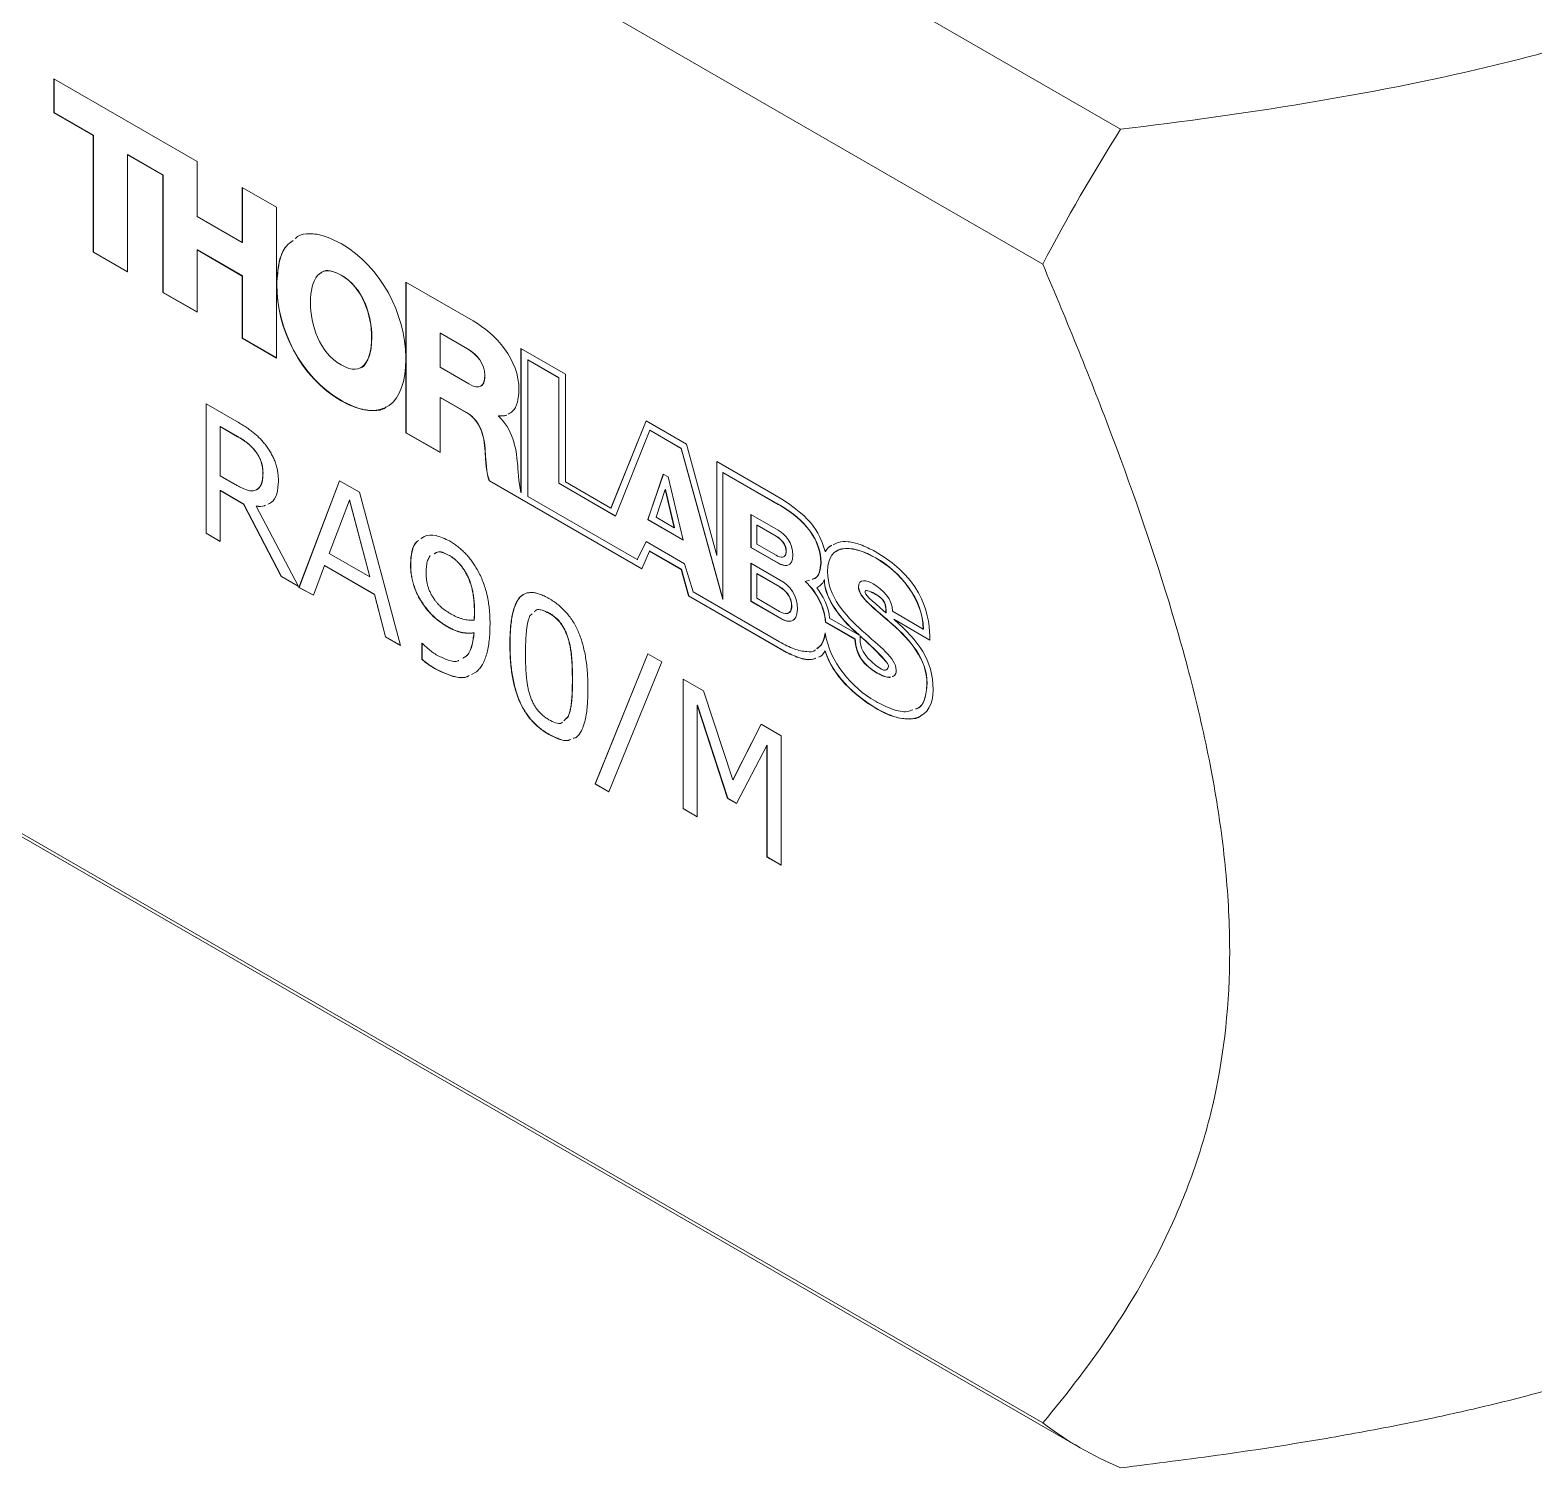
# Model space of a CAD drawing. Header units: millimetres. Extents: x 2 to 278, y 1 to 215.
# Drawn here: x 216.3 to 245.2, y 145.44 to 173.07 of the extents above; entities that cross this region are included whole.
import ezdxf

# ---------------------------------------------------------------- set-up
doc = ezdxf.new("R2010")
doc.units = ezdxf.units.MM

msp = doc.modelspace()

# ---------------------------------------------------------------- linework, layer by layer
at = {"color": 7, "linetype": 'Continuous', "lineweight": 0}
for p, q in [((237.258, 171.161), (197.026, 194.386)), ((235.761, 168.568), (195.529, 191.793)), ((216.763, 172.13), (219.514, 170.542)), ((216.763, 171.479), (216.763, 172.13)), ((216.767, 171.481), (216.767, 172.127)), ((216.767, 171.481), (216.763, 171.479)), ((217.516, 171.044), (216.763, 171.479)), ((217.52, 171.046), (216.767, 171.481)), ((217.52, 171.046), (217.516, 171.044)), ((217.516, 168.8), (217.516, 171.044)), ((217.52, 168.802), (217.52, 171.046)), ((218.178, 170.675), (218.174, 170.673)), ((218.174, 170.673), (218.174, 168.42)), ((218.856, 170.279), (218.174, 170.673)), ((218.86, 170.281), (218.178, 170.675)), ((219.514, 170.542), (219.514, 169.484)), ((218.86, 170.281), (218.856, 170.279)), ((218.856, 168.026), (218.856, 170.279)), ((218.86, 168.028), (218.86, 170.281)), ((220.38, 170.041), (221.038, 169.662)), ((220.38, 168.984), (220.38, 170.041)), ((220.384, 168.986), (220.384, 170.039)), ((221.038, 169.662), (221.038, 168.183)), ((195.529, 169.533), (235.761, 146.307)), ((219.514, 169.484), (220.38, 168.984)), ((196.252, 169.053), (236.483, 145.828)), ((221.402, 169.064), (221.427, 169.086)), ((217.52, 168.802), (217.516, 168.8)), ((218.174, 168.42), (217.516, 168.8)), ((218.174, 168.424), (217.52, 168.802)), ((219.518, 168.844), (219.514, 168.842)), ((219.514, 168.842), (219.514, 167.646)), ((220.38, 168.342), (219.514, 168.842)), ((220.384, 168.344), (219.518, 168.844)), ((220.384, 168.986), (220.38, 168.984)), ((220.384, 168.344), (220.38, 168.342)), ((220.38, 167.146), (220.38, 168.342)), ((220.384, 167.148), (220.384, 168.344)), ((221.041, 168.182), (221.038, 168.183)), ((221.042, 168.18), (221.038, 168.178)), ((221.038, 168.178), (221.038, 166.767)), ((221.041, 168.176), (221.038, 168.178)), ((221.044, 168.184), (221.041, 168.182)), ((221.044, 168.178), (221.041, 168.176)), ((221.044, 168.178), (221.042, 168.18)), ((222.282, 168.361), (222.279, 168.359)), ((223.526, 168.225), (224.814, 167.482)), ((223.526, 166.78), (223.526, 168.225)), ((223.53, 166.783), (223.53, 168.223)), ((218.86, 168.028), (218.856, 168.026)), ((219.514, 167.646), (218.856, 168.026)), ((219.514, 167.651), (218.86, 168.028)), ((220.384, 167.148), (220.38, 167.146)), ((221.038, 166.767), (220.38, 167.146)), ((221.038, 166.771), (220.384, 167.148)), ((222.869, 167.16), (222.866, 167.158)), ((224.188, 167.245), (224.184, 167.243)), ((224.184, 167.243), (224.184, 166.588)), ((224.707, 166.94), (224.184, 167.243)), ((224.711, 166.943), (224.188, 167.245)), ((223.526, 166.78), (223.525, 166.782)), ((223.528, 166.778), (223.525, 166.776)), ((223.526, 166.775), (223.525, 166.776)), ((223.53, 166.783), (223.526, 166.78)), ((223.53, 166.777), (223.526, 166.775)), ((223.526, 165.33), (223.526, 166.775)), ((223.53, 166.777), (223.528, 166.778)), ((223.53, 165.332), (223.53, 166.777)), ((224.711, 166.943), (224.707, 166.94)), ((225.736, 166.95), (225.735, 164.183)), ((226.59, 166.456), (225.736, 166.95)), ((225.74, 166.948), (225.738, 164.185)), ((225.872, 166.731), (225.868, 166.729)), ((225.868, 164.109), (225.868, 166.729)), ((225.868, 166.729), (226.46, 166.388)), ((225.872, 166.731), (226.464, 166.39)), ((224.184, 166.588), (224.736, 166.269)), ((226.59, 164.388), (226.59, 166.456)), ((225.043, 166.438), (225.04, 166.435)), ((226.464, 166.39), (226.46, 166.388)), ((226.46, 166.388), (226.46, 164.36)), ((226.464, 166.39), (226.464, 164.362)), ((219.684, 165.889), (220.279, 165.546)), ((219.684, 163.4), (219.684, 165.889)), ((219.688, 163.402), (219.688, 165.887)), ((222.287, 165.948), (222.283, 165.945)), ((224.188, 166.01), (224.184, 166.008)), ((224.184, 166.008), (224.184, 164.95)), ((224.683, 165.72), (224.184, 166.008)), ((224.686, 165.722), (224.188, 166.01)), ((224.686, 165.722), (224.683, 165.72)), ((225.305, 165.657), (225.301, 165.655)), ((225.301, 165.655), (225.301, 165.647)), ((219.961, 165.45), (219.957, 165.448)), ((219.957, 165.448), (219.957, 164.503)), ((220.291, 165.255), (219.957, 165.448)), ((220.295, 165.257), (219.961, 165.45)), ((223.53, 165.332), (223.526, 165.33)), ((224.184, 164.95), (223.526, 165.33)), ((224.184, 164.955), (223.53, 165.332)), ((228.139, 165.563), (227.462, 163.884)), ((228.141, 165.561), (227.466, 163.886)), ((227.549, 163.731), (228.21, 165.378)), ((228.915, 165.114), (228.139, 165.563)), ((228.214, 165.38), (228.21, 165.378)), ((228.21, 165.378), (228.812, 165.03)), ((228.214, 165.38), (228.815, 165.032)), ((220.295, 165.257), (220.291, 165.255)), ((228.815, 165.032), (228.812, 165.03)), ((228.812, 165.03), (229.613, 162.125)), ((228.815, 165.032), (229.613, 162.14)), ((229.496, 162.971), (228.915, 165.114)), ((220.64, 164.97), (220.637, 164.968)), ((225.054, 164.916), (225.05, 164.914)), ((230.605, 164.139), (229.496, 164.779)), ((229.496, 164.779), (229.496, 162.971)), ((229.499, 164.777), (229.499, 162.973)), ((219.957, 164.503), (220.244, 164.337)), ((220.779, 164.558), (220.776, 164.556)), ((228.469, 164.538), (228.172, 163.66)), ((228.472, 164.536), (228.176, 163.662)), ((228.469, 164.538), (228.562, 164.484)), ((228.562, 164.484), (228.849, 163.27)), ((229.617, 164.57), (229.613, 164.568)), ((229.613, 162.125), (229.613, 164.568)), ((229.613, 164.568), (230.676, 163.954)), ((229.617, 164.57), (230.68, 163.956)), ((219.961, 164.221), (219.957, 164.219)), ((219.957, 164.219), (219.957, 163.242)), ((220.407, 163.959), (219.957, 164.219)), ((220.411, 163.961), (219.961, 164.221)), ((220.653, 164.236), (220.65, 164.234)), ((221.467, 162.359), (222.248, 164.409)), ((221.471, 162.361), (222.25, 164.408)), ((222.248, 164.409), (222.632, 164.187)), ((222.632, 164.187), (223.422, 161.242)), ((225.128, 164.41), (225.125, 164.407)), ((228.055, 162.716), (225.125, 164.407)), ((228.056, 162.719), (225.128, 164.41)), ((225.738, 164.185), (225.735, 164.183)), ((226.464, 164.362), (226.46, 164.36)), ((226.46, 164.36), (227.549, 163.731)), ((226.464, 164.362), (227.551, 163.735)), ((227.462, 163.884), (226.59, 164.388)), ((228.509, 164.238), (228.332, 163.708)), ((228.513, 164.24), (228.509, 164.238)), ((228.681, 163.506), (228.509, 164.238)), ((228.684, 163.509), (228.513, 164.24)), ((220.411, 163.961), (220.407, 163.959)), ((221.13, 162.566), (220.407, 163.959)), ((221.133, 162.568), (220.411, 163.961)), ((220.649, 163.923), (220.645, 163.921)), ((220.645, 163.921), (221.458, 162.376)), ((222.44, 164.037), (222.049, 163.011)), ((222.443, 164.039), (222.44, 164.037)), ((222.829, 162.561), (222.44, 164.037)), ((222.833, 162.563), (222.443, 164.039)), ((227.968, 162.897), (225.868, 164.109)), ((227.466, 163.886), (227.462, 163.884)), ((230.68, 163.956), (230.676, 163.954)), ((228.176, 163.662), (228.172, 163.66)), ((228.849, 163.27), (228.172, 163.66)), ((228.847, 163.275), (228.176, 163.662)), ((228.332, 163.708), (228.681, 163.506)), ((230.153, 163.762), (230.679, 163.458)), ((230.153, 163.127), (230.153, 163.762)), ((230.156, 163.129), (230.156, 163.76)), ((230.271, 163.558), (230.268, 163.556)), ((230.268, 163.556), (230.268, 163.19)), ((230.636, 163.344), (230.268, 163.556)), ((230.639, 163.346), (230.271, 163.558)), ((219.688, 163.402), (219.684, 163.4)), ((219.957, 163.242), (219.684, 163.4)), ((219.957, 163.247), (219.688, 163.402)), ((228.684, 163.509), (228.681, 163.506)), ((230.639, 163.346), (230.636, 163.344)), ((222.049, 163.011), (222.829, 162.561)), ((224.361, 162.973), (224.358, 162.97)), ((228.141, 163.239), (227.968, 162.897)), ((228.143, 163.238), (227.972, 162.899)), ((228.055, 162.716), (228.204, 163.058)), ((228.875, 162.815), (228.141, 163.239)), ((228.208, 163.06), (228.204, 163.058)), ((228.204, 163.058), (228.814, 162.706)), ((228.208, 163.06), (228.817, 162.708)), ((229.499, 162.973), (229.496, 162.971)), ((230.156, 163.129), (230.153, 163.127)), ((230.679, 162.823), (230.153, 163.127)), ((230.683, 162.825), (230.156, 163.129)), ((230.268, 163.19), (230.636, 162.978)), ((230.833, 163.049), (230.83, 163.047)), ((231.585, 163.052), (231.582, 163.05)), ((221.961, 162.779), (221.748, 162.208)), ((221.965, 162.781), (221.961, 162.779)), ((222.919, 162.226), (221.961, 162.779)), ((222.922, 162.228), (221.965, 162.781)), ((223.617, 162.812), (223.613, 162.81)), ((227.972, 162.899), (227.968, 162.897)), ((228.817, 162.708), (228.814, 162.706)), ((228.814, 162.706), (228.957, 162.195)), ((228.817, 162.708), (228.961, 162.197)), ((229.044, 162.272), (228.875, 162.815)), ((230.153, 162.824), (230.738, 162.486)), ((230.153, 162.824), (230.153, 162.092)), ((230.156, 162.822), (230.156, 162.094)), ((230.683, 162.825), (230.679, 162.823)), ((231.501, 162.827), (231.497, 162.825)), ((232.557, 162.927), (232.553, 162.925)), ((221.133, 162.568), (221.13, 162.566)), ((221.458, 162.376), (221.13, 162.566)), ((221.455, 162.382), (221.133, 162.568)), ((222.833, 162.563), (222.829, 162.561)), ((224.673, 162.651), (224.669, 162.649)), ((230.268, 162.625), (230.265, 162.623)), ((230.265, 162.623), (230.265, 162.152)), ((230.704, 162.369), (230.265, 162.623)), ((230.708, 162.371), (230.268, 162.625)), ((231.279, 162.499), (231.198, 162.471)), ((231.566, 162.508), (231.562, 162.506)), ((221.471, 162.361), (221.467, 162.359)), ((221.748, 162.208), (221.467, 162.359)), ((221.75, 162.212), (221.471, 162.361)), ((222.922, 162.228), (222.919, 162.226)), ((223.131, 161.41), (222.919, 162.226)), ((223.135, 161.412), (222.922, 162.228)), ((228.961, 162.197), (228.957, 162.195)), ((228.957, 162.195), (230.835, 161.111)), ((228.961, 162.197), (230.839, 161.113)), ((230.705, 161.313), (229.044, 162.272)), ((230.265, 162.152), (230.704, 161.898)), ((230.708, 162.371), (230.704, 162.369)), ((232.223, 162.37), (232.219, 162.368)), ((232.554, 162.228), (232.55, 162.226)), ((223.872, 162.019), (223.868, 162.017)), ((224.844, 161.887), (224.841, 161.885)), ((225.951, 161.852), (225.908, 161.812)), ((226.277, 161.867), (226.273, 161.865)), ((230.156, 162.094), (230.153, 162.092)), ((230.738, 161.755), (230.153, 162.092)), ((230.741, 161.757), (230.156, 162.094)), ((230.94, 162), (230.936, 161.998)), ((232.745, 161.987), (232.742, 161.985)), ((232.751, 161.874), (232.748, 161.872)), ((233.463, 161.558), (232.872, 161.9)), ((224.327, 161.606), (224.323, 161.604)), ((224.839, 161.732), (224.835, 161.73)), ((230.741, 161.757), (230.738, 161.755)), ((231.59, 161.696), (231.586, 161.693)), ((231.586, 161.693), (232.152, 161.367)), ((231.59, 161.696), (232.156, 161.369)), ((232.236, 161.44), (231.664, 161.771)), ((232.128, 161.543), (232.125, 161.54)), ((232.881, 161.645), (232.878, 161.643)), ((232.901, 161.751), (232.898, 161.749)), ((232.898, 161.749), (233.59, 161.344)), ((232.901, 161.751), (233.594, 161.346)), ((233.467, 161.56), (233.463, 161.558)), ((223.135, 161.412), (223.131, 161.41)), ((223.422, 161.242), (223.131, 161.41)), ((223.421, 161.247), (223.135, 161.412)), ((223.831, 161.29), (223.845, 161.281)), ((223.831, 160.98), (223.831, 161.29)), ((223.835, 160.983), (223.835, 161.288)), ((224.837, 161.488), (224.833, 161.486)), ((225.526, 161.275), (225.523, 161.273)), ((226.639, 161.397), (226.635, 161.395)), ((232.156, 161.369), (232.152, 161.367)), ((232.24, 161.442), (232.236, 161.44)), ((232.255, 161.428), (232.252, 161.426)), ((223.835, 160.983), (223.831, 160.98)), ((227.16, 158.581), (228.174, 161.082)), ((227.163, 158.583), (228.176, 161.081)), ((228.174, 161.082), (228.442, 160.928)), ((230.839, 161.113), (230.835, 161.111)), ((231.455, 161.021), (231.486, 161.032)), ((231.581, 161.144), (231.578, 161.142)), ((224.094, 160.796), (224.09, 160.793)), ((224.883, 160.738), (224.788, 160.689)), ((228.442, 160.928), (227.423, 158.429)), ((232.585, 160.715), (232.582, 160.713)), ((232.8, 160.843), (232.796, 160.841)), ((232.874, 160.649), (232.904, 160.662)), ((226.727, 160.585), (226.723, 160.583)), ((228.851, 160.597), (229.245, 160.37)), ((228.851, 158.108), (228.851, 160.597)), ((228.855, 158.11), (228.855, 160.595)), ((233.54, 160.511), (233.537, 160.509)), ((229.128, 160.099), (229.124, 160.097)), ((229.124, 160.097), (229.124, 157.951)), ((229.707, 158.307), (229.124, 160.097)), ((229.71, 158.309), (229.128, 160.099)), ((229.245, 160.37), (229.807, 158.665)), ((226.557, 159.795), (226.637, 159.87)), ((226.56, 159.797), (226.64, 159.873)), ((226.64, 159.873), (226.637, 159.87)), ((232.596, 160.017), (232.592, 160.015)), ((226.277, 159.536), (226.273, 159.533)), ((229.807, 158.665), (230.352, 159.731)), ((229.811, 158.667), (230.354, 159.73)), ((230.352, 159.731), (230.734, 159.51)), ((230.734, 159.51), (230.734, 157.021)), ((226.776, 159.472), (226.745, 159.46)), ((230.461, 159.325), (229.874, 158.211)), ((230.464, 159.327), (230.461, 159.325)), ((230.461, 157.179), (230.461, 159.325)), ((230.464, 157.181), (230.464, 159.327)), ((229.811, 158.667), (229.807, 158.665)), ((227.163, 158.583), (227.16, 158.581)), ((227.423, 158.429), (227.16, 158.581)), ((227.424, 158.432), (227.163, 158.583)), ((228.855, 158.11), (228.851, 158.108)), ((229.124, 157.951), (228.851, 158.108)), ((229.124, 157.955), (228.855, 158.11)), ((229.71, 158.309), (229.707, 158.307)), ((229.874, 158.211), (229.707, 158.307)), ((229.875, 158.214), (229.71, 158.309)), ((230.464, 157.181), (230.461, 157.179)), ((230.734, 157.021), (230.461, 157.179)), ((230.734, 157.026), (230.464, 157.181))]:
    msp.add_line(p, q, dxfattribs=at)
for centre, radius, start, end in [((267.691, 151.861), 36.037, 147.6194, 152.3806), ((239.965, 151.86), 6.964, 232.8658, 247.1235)]:
    msp.add_arc(centre, radius, start, end, dxfattribs=at)
for points, knots in [([(256.535, 182.289), (256.283, 181.593), (255.995, 180.9), (255.317, 179.537), (254.927, 178.866), (254.222, 177.884), (253.967, 177.56), (253.407, 176.923), (253.101, 176.61), (252.114, 175.708), (251.356, 175.152), (250.045, 174.395), (249.576, 174.156), (248.607, 173.714), (248.104, 173.51), (247.064, 173.133), (246.528, 172.959), (245.426, 172.637), (244.859, 172.488), (243.148, 172.081), (241.987, 171.857), (239.639, 171.469), (238.453, 171.305), (237.258, 171.161)], [0, 0, 0, 0, 0.125, 0.125, 0.25, 0.25, 0.3125, 0.3125, 0.375, 0.375, 0.5, 0.5, 0.5625, 0.5625, 0.625, 0.625, 0.6875, 0.6875, 0.75, 0.75, 0.875, 0.875, 1, 1, 1, 1]), ([(221.398, 169.062), (221.413, 169.076), (221.485, 169.144), (221.678, 169.164), (221.96, 169.128), (222.169, 169.021), (222.278, 168.965)], [0, 0, 0, 0, 0.076078, 0.362827, 0.666057, 1, 1, 1, 1]), ([(221.041, 168.182), (221.05, 168.326), (221.069, 168.604), (221.182, 168.899), (221.31, 168.993), (221.358, 169.027)], [0, 0, 0, 0, 0.402055, 0.779318, 1, 1, 1, 1]), ([(221.044, 168.184), (221.054, 168.328), (221.073, 168.606), (221.185, 168.9), (221.312, 168.993), (221.358, 169.027)], [0, 0, 0, 0, 0.4041203, 0.7833217, 1, 1, 1, 1]), ([(235.761, 146.307), (236.238, 146.874), (236.695, 147.47), (237.536, 148.738), (237.922, 149.412), (238.42, 150.514), (238.573, 150.897), (238.844, 151.7), (238.963, 152.122), (239.25, 153.428), (239.353, 154.362), (239.353, 155.876), (239.326, 156.402), (239.224, 157.462), (239.149, 158), (238.956, 159.089), (238.838, 159.641), (238.567, 160.756), (238.412, 161.321), (237.909, 163.007), (237.523, 164.124), (236.685, 166.352), (236.233, 167.461), (235.761, 168.568)], [0, 0, 0, 0, 0.125, 0.125, 0.25, 0.25, 0.3125, 0.3125, 0.375, 0.375, 0.5, 0.5, 0.5625, 0.5625, 0.625, 0.625, 0.6875, 0.6875, 0.75, 0.75, 0.875, 0.875, 1, 1, 1, 1]), ([(222.282, 168.361), (222.211, 168.394), (222.078, 168.456), (221.94, 168.449), (221.896, 168.403), (221.889, 168.396)], [0, 0, 0, 0, 0.486023, 0.914615, 1, 1, 1, 1]), ([(222.651, 166.58), (222.652, 166.58), (222.706, 166.587), (222.779, 166.696), (222.858, 166.887), (222.865, 167.068), (222.869, 167.16)], [0, 0, 0, 0, 0.0047612, 0.2856099, 0.6341638, 1, 1, 1, 1]), ([(223.525, 166.776), (223.525, 166.765), (223.525, 166.754), (223.525, 166.744), (223.526, 165.901), (223.079, 165.488), (222.283, 165.945)], [0.987373, 0.987373, 0.987373, 0.987373, 1, 1, 1, 2, 2, 2, 2]), ([(224.95, 166.228), (224.962, 166.231), (224.999, 166.243), (225.036, 166.317), (225.041, 166.395), (225.043, 166.438)], [0, 0, 0, 0, 0.170178, 0.553938, 1, 1, 1, 1]), ([(225.697, 166.155), (225.691, 166.072), (225.68, 165.909), (225.601, 165.749), (225.518, 165.704), (225.489, 165.688)], [0, 0, 0, 0, 0.395539, 0.779623, 1, 1, 1, 1]), ([(223.146, 165.826), (223.142, 165.823), (223.08, 165.765), (222.897, 165.75), (222.612, 165.781), (222.398, 165.89), (222.287, 165.948)], [0, 0, 0, 0, 0.0208585, 0.3247404, 0.6459172, 1, 1, 1, 1]), ([(220.279, 165.546), (220.31, 165.527), (220.369, 165.493), (220.453, 165.439), (220.529, 165.385), (220.598, 165.333), (220.662, 165.278), (220.722, 165.221), (220.778, 165.159), (220.813, 165.114), (220.831, 165.092)], [0, 0, 0, 0, 0.161052, 0.308885, 0.442335, 0.563177, 0.676001, 0.785387, 0.893479, 1, 1, 1, 1]), ([(220.637, 164.968), (220.626, 164.982), (220.605, 165.01), (220.569, 165.049), (220.531, 165.087), (220.489, 165.121), (220.445, 165.156), (220.397, 165.189), (220.345, 165.224), (220.31, 165.244), (220.291, 165.255)], [0, 0, 0, 0, 0.105432, 0.212693, 0.325664, 0.442822, 0.566916, 0.701779, 0.845697, 1, 1, 1, 1]), ([(220.64, 164.97), (220.63, 164.984), (220.608, 165.012), (220.573, 165.051), (220.534, 165.089), (220.493, 165.124), (220.449, 165.158), (220.401, 165.191), (220.349, 165.226), (220.313, 165.246), (220.295, 165.257)], [0, 0, 0, 0, 0.105432, 0.212693, 0.325664, 0.442822, 0.566916, 0.701779, 0.845697, 1, 1, 1, 1]), ([(220.831, 165.092), (220.849, 165.067), (220.886, 165.017), (220.934, 164.937), (220.977, 164.855), (221.013, 164.771), (221.042, 164.683), (221.061, 164.593), (221.074, 164.497), (221.075, 164.435), (221.076, 164.403)], [0, 0, 0, 0, 0.12046, 0.237385, 0.353493, 0.469003, 0.587858, 0.714821, 0.851378, 1, 1, 1, 1]), ([(220.776, 164.556), (220.775, 164.574), (220.774, 164.609), (220.769, 164.662), (220.758, 164.714), (220.744, 164.766), (220.725, 164.817), (220.701, 164.868), (220.671, 164.919), (220.648, 164.951), (220.637, 164.968)], [0, 0, 0, 0, 0.135671, 0.266034, 0.388829, 0.508987, 0.626837, 0.746505, 0.87036, 1, 1, 1, 1]), ([(220.779, 164.558), (220.779, 164.576), (220.778, 164.611), (220.772, 164.664), (220.762, 164.716), (220.748, 164.768), (220.729, 164.819), (220.705, 164.87), (220.675, 164.921), (220.652, 164.954), (220.64, 164.97)], [0, 0, 0, 0, 0.135671, 0.266034, 0.388829, 0.508987, 0.626837, 0.746505, 0.87036, 1, 1, 1, 1]), ([(220.65, 164.234), (220.66, 164.24), (220.68, 164.252), (220.706, 164.277), (220.728, 164.306), (220.746, 164.341), (220.759, 164.383), (220.769, 164.433), (220.774, 164.492), (220.775, 164.534), (220.776, 164.556)], [0, 0, 0, 0, 0.117034, 0.230355, 0.342686, 0.45476, 0.572663, 0.702231, 0.844647, 1, 1, 1, 1]), ([(220.653, 164.236), (220.663, 164.242), (220.684, 164.254), (220.709, 164.279), (220.731, 164.308), (220.749, 164.343), (220.763, 164.385), (220.773, 164.435), (220.778, 164.494), (220.779, 164.536), (220.779, 164.558)], [0, 0, 0, 0, 0.117034, 0.230355, 0.342686, 0.45476, 0.572663, 0.702231, 0.844647, 1, 1, 1, 1]), ([(220.244, 164.337), (220.266, 164.325), (220.308, 164.302), (220.369, 164.271), (220.426, 164.248), (220.478, 164.228), (220.527, 164.217), (220.572, 164.214), (220.613, 164.219), (220.637, 164.229), (220.65, 164.234)], [0, 0, 0, 0, 0.151332, 0.29307, 0.424794, 0.548705, 0.665672, 0.779017, 0.88959, 1, 1, 1, 1]), ([(221.076, 164.403), (221.07, 164.318), (221.059, 164.149), (220.975, 164.002), (220.896, 163.97), (220.874, 163.962)], [0, 0, 0, 0, 0.423224, 0.845305, 1, 1, 1, 1]), ([(220.827, 163.939), (220.819, 163.935), (220.768, 163.908), (220.702, 163.915), (220.645, 163.921)], [0, 0, 0, 0, 0.147242, 1, 1, 1, 1]), ([(220.826, 163.939), (220.82, 163.936), (220.77, 163.91), (220.705, 163.917), (220.649, 163.923)], [0, 0, 0, 0, 0.126261, 1, 1, 1, 1]), ([(223.613, 162.81), (223.618, 162.892), (223.629, 163.055), (223.69, 163.211), (223.755, 163.252), (223.77, 163.261)], [0, 0, 0, 0, 0.439618, 0.878603, 1, 1, 1, 1]), ([(223.813, 163.291), (223.833, 163.308), (223.91, 163.369), (224.1, 163.376), (224.274, 163.293), (224.361, 163.252)], [0, 0, 0, 0, 0.1545111, 0.5770562, 1, 1, 1, 1]), ([(223.617, 162.812), (223.622, 162.894), (223.633, 163.057), (223.693, 163.211), (223.757, 163.252), (223.77, 163.26)], [0, 0, 0, 0, 0.44406, 0.887481, 1, 1, 1, 1]), ([(224.358, 162.97), (224.284, 163.009), (224.171, 163.068), (224.096, 163.021), (224.07, 163.005)], [0, 0, 0, 0, 0.660127, 1, 1, 1, 1]), ([(224.361, 162.973), (224.287, 163.011), (224.175, 163.07), (224.099, 163.023), (224.074, 163.007)], [0, 0, 0, 0, 0.660127, 1, 1, 1, 1]), ([(224.361, 163.252), (224.387, 163.237), (224.437, 163.206), (224.511, 163.152), (224.583, 163.093), (224.651, 163.029), (224.716, 162.96), (224.776, 162.886), (224.833, 162.807), (224.867, 162.752), (224.884, 162.724)], [0, 0, 0, 0, 0.133994, 0.264455, 0.390804, 0.515497, 0.638466, 0.75869, 0.8788, 1, 1, 1, 1]), ([(224.673, 162.651), (224.662, 162.67), (224.64, 162.706), (224.604, 162.756), (224.567, 162.803), (224.529, 162.844), (224.489, 162.881), (224.448, 162.915), (224.405, 162.946), (224.376, 162.964), (224.361, 162.973)], [0, 0, 0, 0, 0.1334091, 0.2613628, 0.3846693, 0.504622, 0.6241898, 0.7459981, 0.8709939, 1, 1, 1, 1]), ([(230.777, 162.949), (230.778, 162.949), (230.791, 162.949), (230.809, 162.966), (230.83, 162.998), (230.832, 163.032), (230.833, 163.049)], [0, 0, 0, 0, 0.027747, 0.328392, 0.643336, 1, 1, 1, 1]), ([(231.706, 163.165), (231.698, 163.162), (231.646, 163.14), (231.611, 163.091), (231.582, 163.05)], [0, 0, 0, 0, 0.157284, 1, 1, 1, 1]), ([(231.71, 163.167), (231.702, 163.164), (231.65, 163.142), (231.615, 163.094), (231.585, 163.052)], [0, 0, 0, 0, 0.157284, 1, 1, 1, 1]), ([(232.544, 163.047), (232.447, 163.098), (232.268, 163.192), (232.03, 163.243), (231.853, 163.241), (231.769, 163.196), (231.736, 163.179)], [0, 0, 0, 0, 0.329562, 0.606812, 0.844227, 1, 1, 1, 1]), ([(231.791, 163.049), (231.798, 163.054), (231.836, 163.089), (231.98, 163.117), (232.23, 163.093), (232.447, 162.983), (232.557, 162.927)], [0, 0, 0, 0, 0.038093, 0.223346, 0.608681, 1, 1, 1, 1]), ([(223.868, 162.017), (223.848, 162.046), (223.808, 162.105), (223.756, 162.198), (223.712, 162.293), (223.675, 162.392), (223.647, 162.493), (223.628, 162.596), (223.615, 162.704), (223.614, 162.774), (223.613, 162.81)], [0, 0, 0, 0, 0.119157, 0.235358, 0.351506, 0.469094, 0.591017, 0.718467, 0.854868, 1, 1, 1, 1]), ([(223.872, 162.019), (223.851, 162.048), (223.811, 162.107), (223.759, 162.2), (223.715, 162.295), (223.679, 162.394), (223.65, 162.495), (223.631, 162.598), (223.618, 162.706), (223.617, 162.776), (223.617, 162.812)], [0, 0, 0, 0, 0.119157, 0.235358, 0.351506, 0.469094, 0.591017, 0.718467, 0.854868, 1, 1, 1, 1]), ([(223.994, 162.971), (223.989, 162.965), (223.977, 162.949), (223.958, 162.918), (223.942, 162.876), (223.929, 162.829), (223.92, 162.774), (223.914, 162.715), (223.913, 162.672), (223.913, 162.65)], [0.56, 0.56, 0.56, 0.56, 0.5948113, 0.6554071, 0.7178526, 0.7831872, 0.8516772, 0.9240688, 1, 1, 1, 1]), ([(224.669, 162.649), (224.658, 162.668), (224.636, 162.704), (224.6, 162.754), (224.564, 162.801), (224.525, 162.842), (224.486, 162.879), (224.444, 162.913), (224.402, 162.944), (224.373, 162.962), (224.358, 162.97)], [0, 0, 0, 0, 0.1334091, 0.2613628, 0.3846693, 0.504622, 0.6241898, 0.7459981, 0.8709939, 1, 1, 1, 1]), ([(224.884, 162.724), (224.904, 162.688), (224.944, 162.614), (224.995, 162.499), (225.04, 162.378), (225.07, 162.273), (225.09, 162.186), (225.104, 162.117), (225.115, 162.045), (225.125, 161.97), (225.132, 161.893), (225.137, 161.813), (225.141, 161.729), (225.141, 161.673), (225.141, 161.645)], [0, 0, 0, 0, 0.100419, 0.203701, 0.311015, 0.424152, 0.48388, 0.546701, 0.612793, 0.682797, 0.756363, 0.833604, 0.914639, 1, 1, 1, 1]), ([(230.902, 162.808), (230.884, 162.798), (230.845, 162.776), (230.767, 162.784), (230.71, 162.812), (230.683, 162.825)], [0, 0, 0, 0, 0.305942, 0.665332, 1, 1, 1, 1]), ([(231.497, 162.825), (231.491, 162.766), (231.48, 162.65), (231.418, 162.538), (231.352, 162.522), (231.329, 162.517)], [0, 0, 0, 0, 0.402981, 0.791558, 1, 1, 1, 1]), ([(231.501, 162.827), (231.495, 162.768), (231.484, 162.652), (231.421, 162.54), (231.355, 162.524), (231.332, 162.519)], [0, 0, 0, 0, 0.402981, 0.791558, 1, 1, 1, 1]), ([(223.913, 162.65), (223.914, 162.624), (223.914, 162.575), (223.922, 162.501), (223.933, 162.433), (223.95, 162.368), (223.973, 162.304), (224.003, 162.241), (224.039, 162.177), (224.067, 162.136), (224.082, 162.115)], [0, 0, 0, 0, 0.152367, 0.290896, 0.416723, 0.531364, 0.641668, 0.755417, 0.874207, 1, 1, 1, 1]), ([(224.841, 161.885), (224.841, 161.907), (224.84, 161.948), (224.838, 162.01), (224.835, 162.069), (224.829, 162.126), (224.823, 162.18), (224.815, 162.233), (224.806, 162.282), (224.792, 162.344), (224.772, 162.418), (224.742, 162.501), (224.709, 162.578), (224.682, 162.626), (224.669, 162.649)], [0, 0, 0, 0, 0.0891691, 0.1742507, 0.2546145, 0.3310921, 0.4030314, 0.4706689, 0.5347038, 0.5952771, 0.7077202, 0.8118914, 0.9085042, 1, 1, 1, 1]), ([(224.844, 161.887), (224.844, 161.909), (224.844, 161.95), (224.842, 162.012), (224.838, 162.071), (224.833, 162.128), (224.827, 162.182), (224.819, 162.235), (224.809, 162.284), (224.795, 162.346), (224.775, 162.42), (224.746, 162.503), (224.713, 162.58), (224.686, 162.628), (224.673, 162.651)], [0, 0, 0, 0, 0.0891691, 0.1742507, 0.2546145, 0.3310921, 0.4030314, 0.4706689, 0.5347038, 0.5952771, 0.7077202, 0.8118914, 0.9085042, 1, 1, 1, 1]), ([(232.288, 162.478), (232.274, 162.475), (232.247, 162.468), (232.227, 162.425), (232.224, 162.389), (232.223, 162.37)], [0, 0, 0, 0, 0.342668, 0.653996, 1, 1, 1, 1]), ([(224.082, 162.115), (224.093, 162.1), (224.114, 162.071), (224.149, 162.032), (224.185, 161.995), (224.237, 161.951), (224.307, 161.899), (224.365, 161.865), (224.395, 161.846)], [0, 0, 0, 0, 0.1188815, 0.237155, 0.354239, 0.4736545, 0.7249136, 1, 1, 1, 1]), ([(225.523, 161.273), (225.523, 161.326), (225.524, 161.43), (225.533, 161.576), (225.547, 161.709), (225.567, 161.826), (225.592, 161.93), (225.623, 162.02), (225.66, 162.096), (225.703, 162.157), (225.752, 162.205), (225.807, 162.239), (225.869, 162.258), (225.938, 162.264), (226.013, 162.256), (226.094, 162.233), (226.181, 162.199), (226.242, 162.166), (226.273, 162.148)], [0, 0, 0, 0, 0.090633, 0.175365, 0.25411, 0.327422, 0.395556, 0.458874, 0.517935, 0.572969, 0.625299, 0.676132, 0.726593, 0.777187, 0.828946, 0.88279, 0.939621, 1, 1, 1, 1]), ([(225.526, 161.275), (225.528, 161.373), (225.532, 161.569), (225.566, 161.846), (225.639, 162.061), (225.713, 162.19), (225.77, 162.21), (225.777, 162.213)], [0, 0, 0, 0, 0.259874, 0.51965, 0.779129, 0.973594, 1, 1, 1, 1]), ([(226.273, 162.148), (226.304, 162.129), (226.365, 162.092), (226.454, 162.026), (226.536, 161.953), (226.611, 161.874), (226.68, 161.788), (226.742, 161.696), (226.797, 161.598), (226.845, 161.493), (226.888, 161.381), (226.924, 161.263), (226.955, 161.138), (226.98, 161.005), (227, 160.866), (227.014, 160.719), (227.021, 160.566), (227.023, 160.463), (227.023, 160.409)], [0, 0, 0, 0, 0.061036, 0.1185111, 0.1731258, 0.2253349, 0.2761557, 0.3266573, 0.3779752, 0.4308974, 0.4863703, 0.5456757, 0.6087552, 0.6767412, 0.7493172, 0.8273776, 0.9108638, 1, 1, 1, 1]), ([(224.323, 161.604), (224.302, 161.617), (224.259, 161.642), (224.198, 161.684), (224.139, 161.727), (224.083, 161.772), (224.028, 161.823), (223.975, 161.881), (223.92, 161.945), (223.886, 161.992), (223.868, 162.017)], [0, 0, 0, 0, 0.134471, 0.262261, 0.384579, 0.502001, 0.618389, 0.739622, 0.865826, 1, 1, 1, 1]), ([(224.327, 161.606), (224.305, 161.619), (224.263, 161.644), (224.201, 161.686), (224.143, 161.729), (224.087, 161.774), (224.032, 161.825), (223.978, 161.883), (223.924, 161.947), (223.889, 161.994), (223.872, 162.019)], [0, 0, 0, 0, 0.134471, 0.262261, 0.384579, 0.502001, 0.618389, 0.739622, 0.865826, 1, 1, 1, 1]), ([(224.395, 161.846), (224.413, 161.836), (224.451, 161.816), (224.508, 161.789), (224.564, 161.768), (224.621, 161.75), (224.677, 161.738), (224.732, 161.73), (224.784, 161.727), (224.818, 161.729), (224.835, 161.73)], [0, 0, 0, 0, 0.121156, 0.244658, 0.368488, 0.4956, 0.62307, 0.74941, 0.874311, 1, 1, 1, 1]), ([(224.835, 161.73), (224.836, 161.742), (224.837, 161.764), (224.839, 161.8), (224.841, 161.839), (224.841, 161.869), (224.841, 161.885)], [0, 0, 0, 0, 0.2237179, 0.4412408, 0.6897436, 1, 1, 1, 1]), ([(224.839, 161.732), (224.839, 161.744), (224.84, 161.766), (224.842, 161.802), (224.844, 161.841), (224.844, 161.871), (224.844, 161.887)], [0, 0, 0, 0, 0.2237179, 0.4412408, 0.6897436, 1, 1, 1, 1]), ([(226.273, 161.865), (226.231, 161.886), (226.146, 161.928), (226.038, 161.944), (226.002, 161.902), (225.99, 161.888)], [0, 0, 0, 0, 0.398513, 0.7959654, 1, 1, 1, 1]), ([(226.277, 161.867), (226.234, 161.888), (226.15, 161.93), (226.042, 161.946), (226.006, 161.904), (225.994, 161.89)], [0, 0, 0, 0, 0.398513, 0.7959654, 1, 1, 1, 1]), ([(226.635, 161.395), (226.626, 161.421), (226.609, 161.47), (226.577, 161.543), (226.54, 161.609), (226.498, 161.671), (226.45, 161.728), (226.397, 161.779), (226.337, 161.826), (226.295, 161.851), (226.273, 161.865)], [0, 0, 0, 0, 0.130234, 0.253324, 0.370505, 0.485287, 0.600872, 0.723431, 0.855641, 1, 1, 1, 1]), ([(226.639, 161.397), (226.63, 161.423), (226.613, 161.472), (226.581, 161.545), (226.543, 161.611), (226.502, 161.673), (226.454, 161.73), (226.4, 161.781), (226.341, 161.828), (226.299, 161.854), (226.277, 161.867)], [0, 0, 0, 0, 0.130234, 0.253324, 0.370505, 0.485287, 0.600872, 0.723431, 0.855641, 1, 1, 1, 1]), ([(230.871, 161.868), (230.873, 161.868), (230.889, 161.868), (230.911, 161.892), (230.936, 161.934), (230.938, 161.977), (230.94, 162)], [0, 0, 0, 0, 0.035473, 0.328288, 0.641236, 1, 1, 1, 1]), ([(224.833, 161.486), (224.812, 161.484), (224.769, 161.479), (224.705, 161.48), (224.643, 161.484), (224.582, 161.495), (224.52, 161.513), (224.457, 161.536), (224.391, 161.566), (224.346, 161.591), (224.323, 161.604)], [0, 0, 0, 0, 0.141401, 0.273706, 0.399153, 0.516659, 0.632229, 0.750777, 0.872923, 1, 1, 1, 1]), ([(224.837, 161.488), (224.815, 161.486), (224.773, 161.481), (224.708, 161.482), (224.646, 161.486), (224.585, 161.497), (224.524, 161.515), (224.461, 161.539), (224.395, 161.568), (224.35, 161.593), (224.327, 161.606)], [0, 0, 0, 0, 0.141401, 0.273706, 0.399153, 0.516659, 0.632229, 0.750777, 0.872923, 1, 1, 1, 1]), ([(225.141, 161.645), (225.14, 161.591), (225.139, 161.487), (225.126, 161.341), (225.106, 161.206), (225.079, 161.084), (225.042, 160.976), (224.999, 160.88), (224.946, 160.801), (224.904, 160.759), (224.883, 160.738)], [0, 0, 0, 0, 0.144209, 0.281905, 0.414028, 0.541275, 0.662701, 0.779051, 0.891149, 1, 1, 1, 1]), ([(225.908, 161.812), (225.9, 161.795), (225.884, 161.758), (225.865, 161.691), (225.851, 161.613), (225.84, 161.525), (225.833, 161.428), (225.827, 161.324), (225.824, 161.214), (225.823, 161.138), (225.823, 161.099)], [0, 0, 0, 0, 0.092933, 0.195519, 0.309146, 0.433137, 0.565429, 0.704474, 0.849092, 1, 1, 1, 1]), ([(230.979, 161.74), (230.961, 161.729), (230.92, 161.704), (230.835, 161.712), (230.772, 161.742), (230.741, 161.757)], [0, 0, 0, 0, 0.288705, 0.657955, 1, 1, 1, 1]), ([(223.845, 161.281), (223.853, 161.273), (223.869, 161.255), (223.897, 161.229), (223.928, 161.201), (223.977, 161.158), (224.045, 161.106), (224.101, 161.071), (224.131, 161.054)], [0, 0, 0, 0, 0.085473, 0.184026, 0.294643, 0.420733, 0.698205, 1, 1, 1, 1]), ([(224.618, 161.001), (224.64, 161.012), (224.722, 161.052), (224.798, 161.224), (224.822, 161.399), (224.833, 161.486)], [0, 0, 0, 0, 0.148967, 0.574006, 1, 1, 1, 1]), ([(224.622, 161.003), (224.643, 161.014), (224.725, 161.054), (224.802, 161.226), (224.825, 161.401), (224.837, 161.488)], [0, 0, 0, 0, 0.148967, 0.574006, 1, 1, 1, 1]), ([(226.273, 159.533), (226.242, 159.552), (226.18, 159.589), (226.092, 159.656), (226.01, 159.728), (225.935, 159.807), (225.866, 159.891), (225.804, 159.983), (225.749, 160.08), (225.7, 160.185), (225.658, 160.296), (225.621, 160.414), (225.591, 160.539), (225.566, 160.671), (225.546, 160.812), (225.532, 160.959), (225.525, 161.114), (225.523, 161.219), (225.523, 161.273)], [0, 0, 0, 0, 0.060973, 0.118388, 0.172874, 0.22467, 0.275401, 0.32568, 0.376549, 0.428972, 0.484148, 0.542887, 0.606162, 0.674011, 0.747103, 0.82563, 0.909854, 1, 1, 1, 1]), ([(226.277, 159.536), (226.245, 159.555), (226.184, 159.591), (226.096, 159.658), (226.014, 159.73), (225.939, 159.809), (225.87, 159.893), (225.808, 159.985), (225.752, 160.083), (225.704, 160.187), (225.662, 160.298), (225.625, 160.416), (225.595, 160.541), (225.57, 160.673), (225.55, 160.814), (225.536, 160.961), (225.528, 161.116), (225.527, 161.221), (225.526, 161.275)], [0, 0, 0, 0, 0.060973, 0.118388, 0.172874, 0.22467, 0.275401, 0.32568, 0.376549, 0.428972, 0.484148, 0.542887, 0.606162, 0.674011, 0.747103, 0.82563, 0.909854, 1, 1, 1, 1]), ([(226.723, 160.583), (226.723, 160.624), (226.722, 160.704), (226.719, 160.821), (226.714, 160.931), (226.706, 161.034), (226.695, 161.131), (226.679, 161.223), (226.661, 161.311), (226.644, 161.368), (226.635, 161.395)], [0, 0, 0, 0, 0.159651, 0.308566, 0.446193, 0.573969, 0.692158, 0.802057, 0.904099, 1, 1, 1, 1]), ([(226.727, 160.585), (226.726, 160.626), (226.726, 160.706), (226.723, 160.823), (226.717, 160.933), (226.709, 161.036), (226.699, 161.133), (226.683, 161.225), (226.665, 161.313), (226.647, 161.37), (226.639, 161.397)], [0, 0, 0, 0, 0.159651, 0.308566, 0.446193, 0.573969, 0.692158, 0.802057, 0.904099, 1, 1, 1, 1]), ([(231.395, 161.158), (231.395, 161.158), (231.355, 161.119), (231.211, 161.12), (230.979, 161.166), (230.799, 161.263), (230.705, 161.313)], [0, 0, 0, 0, 0.000423, 0.27227, 0.618252, 1, 1, 1, 1]), ([(231.58, 161.482), (231.565, 161.405), (231.54, 161.272), (231.455, 161.208), (231.42, 161.181)], [0, 0, 0, 0, 0.583727, 1, 1, 1, 1]), ([(231.583, 161.484), (231.569, 161.407), (231.543, 161.274), (231.458, 161.21), (231.423, 161.183)], [0, 0, 0, 0, 0.583727, 1, 1, 1, 1]), ([(224.09, 160.793), (224.066, 160.808), (224.019, 160.836), (223.951, 160.882), (223.888, 160.929), (223.85, 160.964), (223.831, 160.98)], [0, 0, 0, 0, 0.27658, 0.539256, 0.781478, 1, 1, 1, 1]), ([(224.094, 160.796), (224.07, 160.81), (224.023, 160.838), (223.955, 160.884), (223.892, 160.931), (223.853, 160.966), (223.835, 160.983)], [0, 0, 0, 0, 0.27658, 0.539256, 0.781478, 1, 1, 1, 1]), ([(224.131, 161.054), (224.2, 161.02), (224.339, 160.952), (224.486, 160.924), (224.539, 160.956), (224.543, 160.958)], [0, 0, 0, 0, 0.480604, 0.960101, 1, 1, 1, 1]), ([(225.823, 161.099), (225.823, 161.057), (225.823, 160.977), (225.826, 160.861), (225.831, 160.753), (225.838, 160.655), (225.848, 160.562), (225.862, 160.472), (225.881, 160.384), (225.898, 160.326), (225.906, 160.297)], [0, 0, 0, 0, 0.1641008, 0.3141069, 0.45075, 0.5734501, 0.6864815, 0.7948919, 0.899373, 1, 1, 1, 1]), ([(230.835, 161.111), (230.926, 161.069), (231.102, 160.987), (231.298, 160.958), (231.382, 160.993), (231.401, 161.001)], [0, 0, 0, 0, 0.452983, 0.875643, 1, 1, 1, 1]), ([(230.839, 161.113), (230.93, 161.071), (231.105, 160.989), (231.298, 160.96), (231.38, 160.993), (231.397, 161)], [0, 0, 0, 0, 0.4604952, 0.890163, 1, 1, 1, 1]), ([(231.451, 161.019), (231.463, 161.022), (231.52, 161.039), (231.552, 161.097), (231.578, 161.142)], [0, 0, 0, 0, 0.206015, 1, 1, 1, 1]), ([(224.741, 160.664), (224.728, 160.657), (224.656, 160.615), (224.436, 160.627), (224.221, 160.73), (224.09, 160.793)], [0, 0, 0, 0, 0.078524, 0.43727, 1, 1, 1, 1]), ([(224.741, 160.664), (224.729, 160.658), (224.658, 160.617), (224.439, 160.629), (224.225, 160.733), (224.094, 160.796)], [0, 0, 0, 0, 0.071783, 0.433154, 1, 1, 1, 1]), ([(232.8, 160.843), (232.796, 160.831), (232.789, 160.807), (232.77, 160.781), (232.753, 160.776), (232.745, 160.773)], [0, 0, 0, 0, 0.378465, 0.715693, 1, 1, 1, 1]), ([(232.87, 160.647), (232.886, 160.651), (232.916, 160.659), (232.94, 160.707), (232.943, 160.749), (232.945, 160.77)], [0, 0, 0, 0, 0.3341929, 0.6535015, 1, 1, 1, 1]), ([(226.637, 159.87), (226.645, 159.89), (226.661, 159.929), (226.68, 159.995), (226.695, 160.07), (226.706, 160.153), (226.714, 160.245), (226.719, 160.348), (226.722, 160.462), (226.723, 160.541), (226.723, 160.583)], [0, 0, 0, 0, 0.09849, 0.201838, 0.311695, 0.42746, 0.552805, 0.68991, 0.838946, 1, 1, 1, 1]), ([(226.64, 159.873), (226.648, 159.892), (226.665, 159.931), (226.684, 159.997), (226.698, 160.072), (226.709, 160.155), (226.717, 160.247), (226.723, 160.35), (226.726, 160.464), (226.726, 160.543), (226.727, 160.585)], [0, 0, 0, 0, 0.09849, 0.201838, 0.311695, 0.42746, 0.552805, 0.68991, 0.838946, 1, 1, 1, 1]), ([(227.023, 160.409), (227.021, 160.311), (227.018, 160.115), (226.984, 159.837), (226.913, 159.619), (226.828, 159.486), (226.759, 159.464), (226.741, 159.458)], [0, 0, 0, 0, 0.24944, 0.498783, 0.747864, 0.934486, 1, 1, 1, 1]), ([(233.537, 160.509), (233.528, 160.404), (233.51, 160.207), (233.413, 160.049), (233.331, 160.028), (233.318, 160.024)], [0, 0, 0, 0, 0.489958, 0.918012, 1, 1, 1, 1]), ([(233.54, 160.511), (233.531, 160.406), (233.514, 160.209), (233.416, 160.051), (233.335, 160.03), (233.322, 160.027)], [0, 0, 0, 0, 0.489958, 0.918012, 1, 1, 1, 1]), ([(225.906, 160.297), (225.915, 160.272), (225.931, 160.222), (225.963, 160.149), (225.999, 160.082), (226.041, 160.018), (226.089, 159.96), (226.144, 159.906), (226.206, 159.858), (226.25, 159.831), (226.273, 159.817)], [0, 0, 0, 0, 0.127944, 0.248237, 0.364445, 0.478579, 0.594718, 0.717963, 0.852139, 1, 1, 1, 1]), ([(233.268, 160.009), (233.233, 159.995), (233.119, 159.951), (232.865, 160.011), (232.655, 160.117), (232.547, 160.172)], [0, 0, 0, 0, 0.176483, 0.577119, 1, 1, 1, 1]), ([(226.273, 159.817), (226.315, 159.796), (226.399, 159.755), (226.497, 159.734), (226.527, 159.766), (226.532, 159.772)], [0, 0, 0, 0, 0.453634, 0.906084, 1, 1, 1, 1]), ([(232.596, 160.017), (232.705, 159.962), (232.914, 159.855), (233.191, 159.826), (233.374, 159.839), (233.431, 159.903), (233.436, 159.909)], [0, 0, 0, 0, 0.351113, 0.67254, 0.970147, 1, 1, 1, 1]), ([(226.692, 159.439), (226.677, 159.432), (226.614, 159.403), (226.465, 159.436), (226.337, 159.501), (226.273, 159.533)], [0, 0, 0, 0, 0.135091, 0.567163, 1, 1, 1, 1]), ([(226.692, 159.44), (226.678, 159.433), (226.616, 159.405), (226.469, 159.439), (226.341, 159.503), (226.277, 159.536)], [0, 0, 0, 0, 0.125333, 0.562279, 1, 1, 1, 1]), ([(237.258, 145.443), (237.92, 145.527), (239.246, 145.694), (241.052, 145.977), (242.598, 146.261), (243.885, 146.535), (245.113, 146.832), (246.346, 147.185), (247.208, 147.454), (247.624, 147.62), (247.648, 147.63)], [0, 0, 0, 0, 0.182971, 0.366234, 0.504723, 0.620389, 0.736289, 0.86381, 0.991895, 1, 1, 1, 1])]:
    msp.add_open_spline(points, degree=3, knots=knots, dxfattribs=at)
for points in [[(222.278, 168.965), (223.059, 168.516), (223.507, 167.612), (223.525, 166.782)], [(222.279, 168.359), (221.855, 168.604), (221.692, 168.266), (221.692, 167.835)], [(222.283, 165.945), (221.488, 166.406), (221.04, 167.336), (221.041, 168.176)], [(222.287, 165.948), (221.492, 166.408), (221.044, 167.338), (221.044, 168.178)], [(222.866, 167.158), (222.866, 167.589), (222.703, 168.114), (222.279, 168.359)], [(222.869, 167.16), (222.869, 167.591), (222.707, 168.116), (222.282, 168.361)], [(221.692, 167.835), (221.692, 167.404), (221.855, 166.879), (222.279, 166.634)], [(224.814, 167.482), (225.259, 167.225), (225.697, 166.74), (225.697, 166.155)], [(222.279, 166.634), (222.703, 166.389), (222.866, 166.727), (222.866, 167.158)], [(225.04, 166.435), (225.04, 166.651), (224.891, 166.834), (224.707, 166.94)], [(225.043, 166.438), (225.043, 166.653), (224.895, 166.836), (224.711, 166.943)], [(224.736, 166.269), (224.934, 166.155), (225.04, 166.216), (225.04, 166.435)], [(225.05, 164.914), (225.033, 165.217), (224.99, 165.542), (224.683, 165.72)], [(225.054, 164.916), (225.036, 165.219), (224.994, 165.544), (224.686, 165.722)], [(225.457, 165.668), (225.412, 165.652), (225.36, 165.648), (225.301, 165.655)], [(225.301, 165.647), (225.57, 165.419), (225.648, 165.028), (225.669, 164.739)], [(225.461, 165.67), (225.415, 165.654), (225.363, 165.65), (225.305, 165.657)], [(225.125, 164.407), (225.068, 164.538), (225.058, 164.829), (225.05, 164.914)], [(225.128, 164.41), (225.072, 164.54), (225.061, 164.831), (225.054, 164.916)], [(225.669, 164.739), (225.677, 164.644), (225.691, 164.377), (225.735, 164.183)], [(231.582, 163.05), (231.476, 163.344), (231.413, 163.672), (230.605, 164.139)], [(230.676, 163.954), (231.067, 163.735), (231.497, 163.37), (231.497, 162.825)], [(230.68, 163.956), (231.071, 163.737), (231.501, 163.372), (231.501, 162.827)], [(230.83, 163.047), (230.83, 163.186), (230.735, 163.286), (230.636, 163.344)], [(230.833, 163.049), (230.833, 163.188), (230.739, 163.288), (230.639, 163.346)], [(230.679, 163.458), (230.822, 163.375), (230.958, 163.218), (230.958, 162.978)], [(230.636, 162.978), (230.717, 162.93), (230.83, 162.911), (230.83, 163.047)], [(230.958, 162.978), (230.958, 162.741), (230.797, 162.755), (230.679, 162.823)], [(231.627, 162.666), (231.627, 163.237), (232.127, 163.171), (232.553, 162.925)], [(233.59, 161.344), (233.59, 161.766), (233.518, 162.485), (232.544, 163.047)], [(232.553, 162.925), (233.005, 162.664), (233.46, 162.149), (233.463, 161.558)], [(232.557, 162.927), (233.009, 162.666), (233.464, 162.151), (233.467, 161.56)], [(230.738, 162.486), (230.896, 162.394), (231.047, 162.217), (231.047, 161.939)], [(231.198, 162.471), (231.422, 162.267), (231.566, 161.971), (231.586, 161.693)], [(231.201, 162.473), (231.425, 162.269), (231.57, 161.973), (231.59, 161.696)], [(231.421, 162.353), (231.468, 162.389), (231.539, 162.411), (231.562, 162.506)], [(231.562, 162.506), (231.562, 162.199), (231.812, 161.82), (232.125, 161.54)], [(231.566, 162.508), (231.566, 162.201), (231.816, 161.822), (232.128, 161.543)], [(232.292, 161.528), (231.968, 161.821), (231.627, 162.186), (231.627, 162.666)], [(232.505, 162.426), (232.378, 162.499), (232.219, 162.54), (232.219, 162.368)], [(232.872, 161.9), (232.881, 162.132), (232.687, 162.321), (232.505, 162.426)], [(230.936, 161.998), (230.936, 162.177), (230.823, 162.3), (230.704, 162.369)], [(230.94, 162), (230.94, 162.179), (230.827, 162.302), (230.708, 162.371)], [(231.664, 161.771), (231.664, 161.969), (231.515, 162.226), (231.421, 162.353)], [(232.219, 162.368), (232.219, 162.166), (232.547, 161.941), (232.878, 161.643)], [(232.223, 162.37), (232.223, 162.168), (232.55, 161.943), (232.881, 161.645)], [(232.347, 162.288), (232.347, 162.323), (232.485, 162.266), (232.55, 162.226)], [(232.748, 161.872), (232.432, 162.146), (232.347, 162.211), (232.347, 162.288)], [(232.351, 162.29), (232.351, 162.325), (232.488, 162.268), (232.554, 162.228)], [(232.55, 162.226), (232.686, 162.143), (232.728, 162.087), (232.742, 161.985)], [(232.554, 162.228), (232.69, 162.145), (232.732, 162.089), (232.745, 161.987)], [(230.704, 161.898), (230.802, 161.842), (230.936, 161.823), (230.936, 161.998)], [(231.047, 161.939), (231.047, 161.667), (230.868, 161.679), (230.738, 161.755)], [(232.742, 161.985), (232.747, 161.944), (232.747, 161.921), (232.748, 161.872)], [(232.745, 161.987), (232.751, 161.946), (232.751, 161.923), (232.751, 161.874)], [(232.125, 161.54), (232.161, 161.508), (232.199, 161.474), (232.236, 161.44)], [(232.128, 161.543), (232.165, 161.51), (232.202, 161.476), (232.24, 161.442)], [(232.945, 160.77), (232.945, 161.001), (232.62, 161.232), (232.292, 161.528)], [(232.878, 161.643), (233.206, 161.348), (233.537, 160.981), (233.537, 160.509)], [(232.881, 161.645), (233.209, 161.35), (233.54, 160.983), (233.54, 160.511)], [(232.915, 161.734), (232.909, 161.739), (232.904, 161.744), (232.898, 161.749)], [(233.655, 160.393), (233.655, 160.966), (233.369, 161.334), (232.915, 161.734)], [(232.547, 160.172), (232.085, 160.439), (231.671, 160.918), (231.58, 161.482)], [(232.152, 161.367), (232.165, 161.052), (232.331, 160.858), (232.582, 160.713)], [(232.156, 161.369), (232.169, 161.054), (232.334, 160.86), (232.585, 160.715)], [(232.476, 160.929), (232.255, 161.126), (232.252, 161.269), (232.252, 161.426)], [(232.252, 161.426), (232.53, 161.172), (232.811, 160.9), (232.796, 160.841)], [(232.255, 161.428), (232.534, 161.174), (232.814, 160.902), (232.8, 160.843)], [(231.578, 161.142), (231.668, 160.82), (231.982, 160.367), (232.592, 160.015)], [(231.581, 161.144), (231.671, 160.822), (231.986, 160.369), (232.596, 160.017)], [(232.796, 160.841), (232.768, 160.729), (232.687, 160.74), (232.476, 160.929)], [(232.582, 160.713), (232.671, 160.661), (232.762, 160.627), (232.83, 160.63)], [(232.585, 160.715), (232.675, 160.663), (232.765, 160.629), (232.834, 160.632)], [(232.592, 160.015), (233.202, 159.663), (233.655, 159.829), (233.655, 160.393)]]:
    msp.add_open_spline(points, degree=3, dxfattribs=at)

doc.saveas('drawing.dxf')
